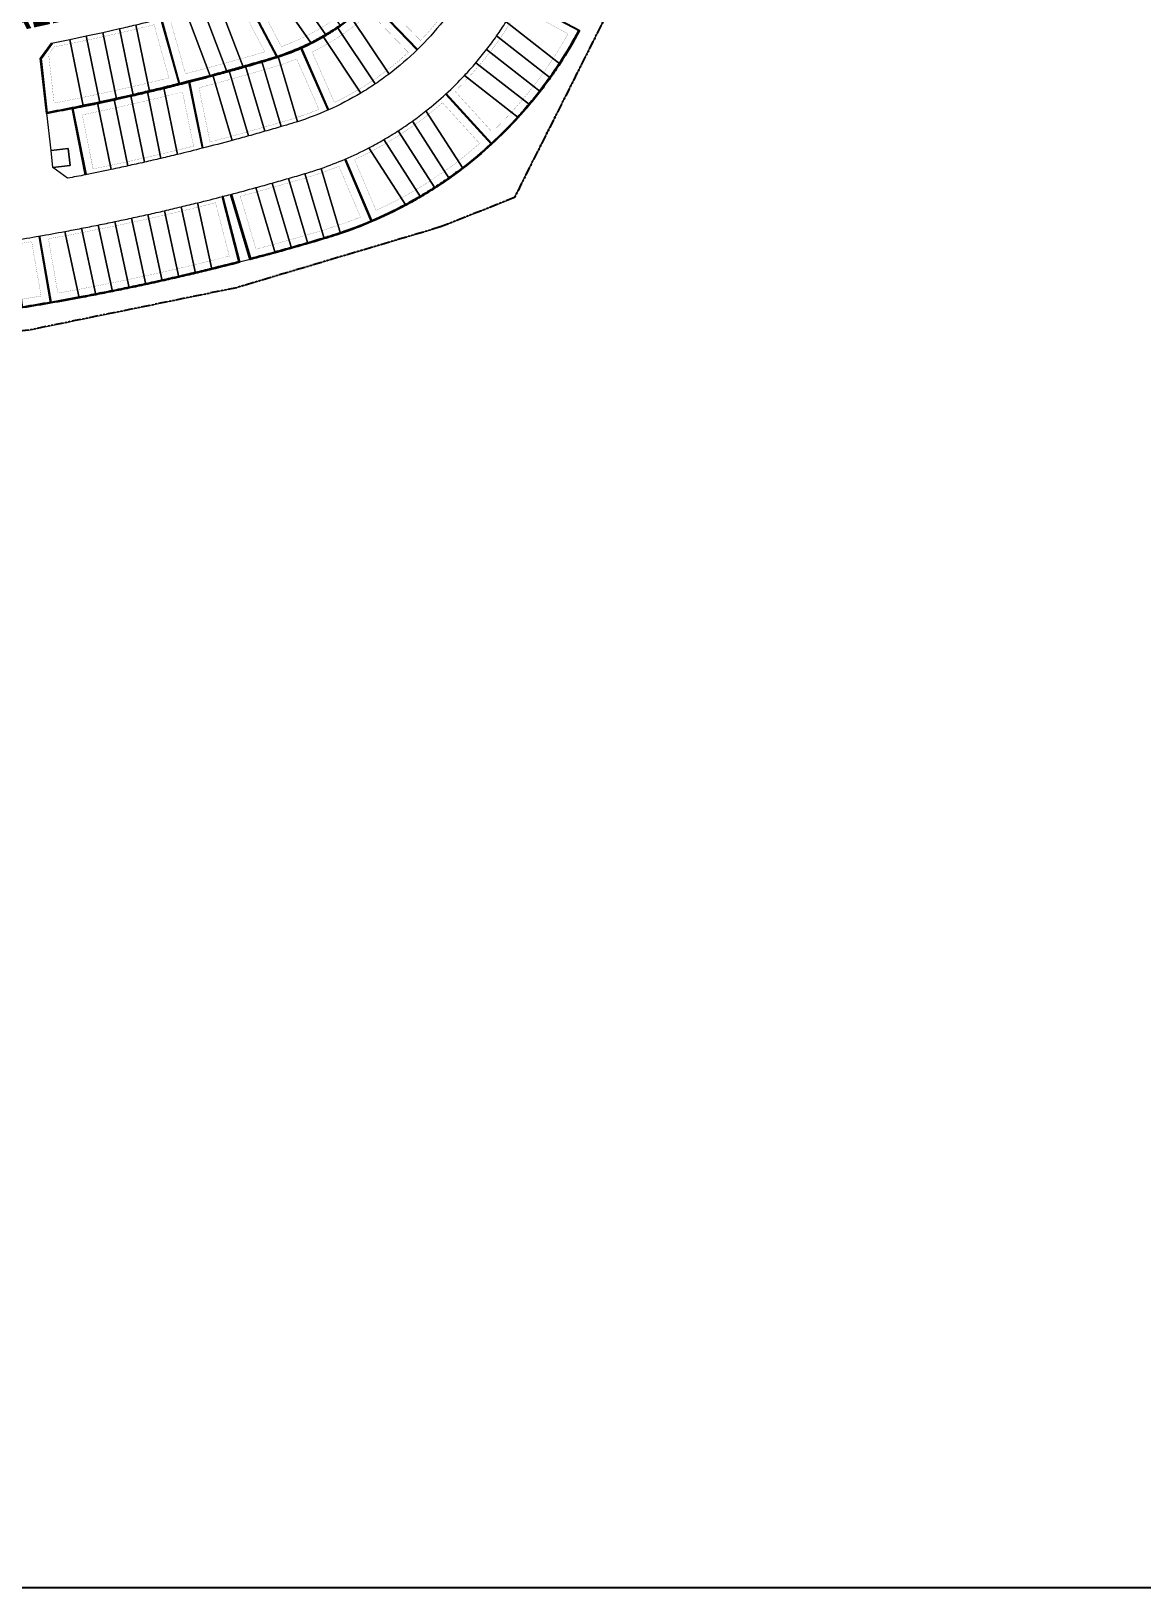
# Model space of a CAD drawing. Header units: centimetres. Extents: x -6122352 to 6876996, y -1694241 to 2592194.
# Drawn here: x 614610 to 1007082, y -1114643 to -564346 of the extents above; entities that cross this region are included whole.
import ezdxf

# ---------------------------------------------------------------- set-up
doc = ezdxf.new("R2010")
doc.units = ezdxf.units.CM
doc.header["$MEASUREMENT"] = 0
doc.linetypes.add('23585-XR-AR-DAMAC PLOT LIMITS$0$PHANTOM2', pattern=[1.25, 0.625, -0.125, 0.125, -0.125, 0.125, -0.125])
doc.linetypes.add('XR-AR-END-SETTING OUT PLAN$0$23261-XR-AR-SI-GF$0$HIDDEN', pattern=[0.375, 0.25, -0.125])
for name, color, linetype, lineweight, true_color in [('08-Compound Wall-2', 6, 'Continuous', 25, 0xff00ff), ('23585-XR-AR-DAMAC PLOT LIMITS$0$1-End units', 7, 'Continuous', 5, 0xf8991e), ('23585-XR-AR-DAMAC PLOT LIMITS$0$1-Open Space', 7, 'Continuous', 5, 0x90cf5a), ('23585-XR-AR-DAMAC PLOT LIMITS$0$1-Utility', 7, 'Continuous', 5, 0x8db1ff)]:
    doc.layers.add(name, color=color, linetype=linetype, lineweight=lineweight, true_color=true_color)
for name, color, linetype, lineweight in [('23585-XR-AR-BOUNDARY WALLS AND SETBACKS$0$A-ANNO-TEXT', 3, 'Continuous', 25), ('23585-XR-AR-DAMAC PLOT LIMITS$0$1-Mid units', 41, 'Continuous', 5), ('A-ANNO-TEXT', 3, 'Continuous', 25)]:
    doc.layers.add(name, color=color, linetype=linetype, lineweight=lineweight)
for name, color, linetype in [('23585-XR-AR-BOUNDARY WALLS AND SETBACKS$0$cluster name', 2, 'Continuous'), ('23585-XR-AR-BOUNDARY WALLS AND SETBACKS$0$setback', 7, 'XR-AR-END-SETTING OUT PLAN$0$23261-XR-AR-SI-GF$0$HIDDEN'), ('23585-XR-AR-DAMAC PLOT LIMITS$0$PROJECT_LIMIT', 1, 'Continuous'), ('@MI-REF LAYER', 7, 'Continuous')]:
    doc.layers.add(name, color=color, linetype=linetype)
doc.layers.add('23585-XR-AR-DAMAC PLOT LIMITS$0$D-Phase New', color=7, linetype='Continuous', true_color=0x000080)
doc.styles.add('23585-XR-AR-BOUNDARY WALLS AND SETBACKS$0$Arial', font='arialbd.ttf')

# ---------------------------------------------------------------- blocks, each defined once
blk = doc.blocks.new('23585-XR-AR-BOUNDARY WALLS AND SETBACKS$0$A$Cfa569a08')
at = {"layer": '23585-XR-AR-BOUNDARY WALLS AND SETBACKS$0$cluster name', "style": '23585-XR-AR-BOUNDARY WALLS AND SETBACKS$0$Arial', "width": 0.8}
blk.add_text('MALDIVES 4', height=10, rotation=59.7301, dxfattribs=at).set_placement((497213.63, 2768954.91, -3))
blk = doc.blocks.new('23585-XR-AR-BOUNDARY WALLS AND SETBACKS')
at = {"layer": '08-Compound Wall-2'}
for points in [[(497353.67, 2769111.97, -0.022846), (497357.67, 2769098.87, -0.010022), (497359.04, 2769093.01, -0.010003), (497360.17, 2769087.12, -0.010002), (497361.07, 2769081.19, -0.010017), (497361.73, 2769075.21, -0.022194), (497362.34, 2769061.92, -0.022215), (497361.77, 2769048.61, -0.010021), (497361.12, 2769042.63, -0.010003), (497360.24, 2769036.69, -0.010003), (497359.12, 2769030.8, -0.010017), (497357.77, 2769024.94, -0.022315), (497353.91, 2769012.13, -0.019672), (497349.57, 2769001.16, -0.008752), (497347.37, 2768996.39), (497347.04, 2768995.71, -0.001785), (497344.41, 2768990.32, -0.001786), (497341.73, 2768984.95, -0.001786), (497339.02, 2768979.6, -0.002725), (497334.8, 2768971.47), (497313.2, 2768981.96)], [(497331.06, 2769103.92), (497353.51, 2769111.81, -0.02268), (497357.47, 2769098.82, -0.010022), (497358.84, 2769092.97, -0.010003), (497359.98, 2769087.09, -0.010002), (497360.87, 2769081.16, -0.010017), (497361.53, 2769075.2, -0.022026), (497362.14, 2769062.02), (497338.34, 2769062.07)], [(497319.98, 2769065.23), (497296.09, 2769064.6, 0.027152), (497295.28, 2769073.66, 0.008924), (497294.81, 2769076.61, 0.009009), (497294.21, 2769079.57, 0.009012), (497293.52, 2769082.51, 0.009205), (497292.7, 2769085.49), (497292.7, 2769085.49, 0.009001), (497291.79, 2769088.36, 0.009795), (497290.68, 2769091.45), (497289.66, 2769094.14), (497312.01, 2769102.62)], [(497266, 2769064.06), (497295.92, 2769063.76, -0.024571), (497295.71, 2769055.55, -0.014393), (497295.22, 2769050.76, -0.003548), (497295.06, 2769049.59, -0.014388), (497294.22, 2769044.85, -0.003546), (497293.98, 2769043.69, -0.01448), (497292.8, 2769039, -0.011643), (497291.65, 2769035.27, -0.025938), (497288.49, 2769027.2), (497288.37, 2769026.95), (497261.92, 2769033.88)], [(497314.51, 2769027.62), (497291.87, 2769035.31, 0.011347), (497292.99, 2769038.94, 0.01448), (497294.17, 2769043.65, 0.003546), (497294.42, 2769044.81, 0.014388), (497295.26, 2769049.56, 0.003548), (497295.42, 2769050.74, 0.014393), (497295.91, 2769055.54, 0.024859), (497296.11, 2769063.86, 0.001607), (497296.1, 2769064.4), (497319.99, 2769065.03)], [(497338.34, 2769061.87), (497362.14, 2769061.82, -0.022049), (497361.57, 2769048.62, -0.010021), (497360.92, 2769042.66, -0.010003), (497360.04, 2769036.73, -0.010003), (497358.93, 2769030.84, -0.010017), (497357.57, 2769024.99, -0.022147), (497353.75, 2769012.29), (497331.32, 2769020.22)], [(497261.87, 2769033.69), (497288.29, 2769026.77, -0.004841), (497287.6, 2769025.3, -0.00126), (497285.89, 2769021.8, -0.001938), (497283.23, 2769016.42), (497282.84, 2769015.63, -0.001654), (497280.53, 2769011.07), (497280.12, 2769010.26, -0.001647), (497277.78, 2769005.73), (497277.35, 2769004.9, -0.00251), (497273.73, 2768998.03, -0.001101), (497272.12, 2768995.03), (497250.8, 2769005.85)], [(497294.48, 2768985.72), (497273.95, 2768998.02, 0.002479), (497277.53, 2769004.81), (497277.96, 2769005.64, 0.001647), (497280.3, 2769010.17), (497280.71, 2769010.97, 0.001654), (497283.02, 2769015.54), (497283.41, 2769016.33, 0.001938), (497286.07, 2769021.71, 0.00126), (497287.78, 2769025.22, 0.005198), (497288.52, 2769026.79), (497288.67, 2769027.12, 0.025639), (497291.81, 2769035.12), (497314.44, 2769027.43)], [(497331.25, 2769020.04), (497353.69, 2769012.1, -0.019506), (497349.39, 2769001.24, -0.008752), (497347.19, 2768996.48), (497346.86, 2768995.8, -0.001785), (497344.23, 2768990.41, -0.001786), (497341.55, 2768985.04, -0.001786), (497338.84, 2768979.69, -0.002667), (497334.72, 2768971.74), (497313.29, 2768982.14)], [(497250.71, 2769005.67), (497272.03, 2768994.85, -0.001793), (497269.37, 2768989.98, -0.001676), (497266.86, 2768985.44), (497266.47, 2768984.73, -0.0016), (497263.92, 2768980.21), (497263.52, 2768979.5), (497260.94, 2768975), (497260.73, 2768974.65), (497260.53, 2768974.3), (497257.91, 2768969.82), (497257.71, 2768969.47), (497257.5, 2768969.12, -0.002956), (497254.85, 2768964.66, -0.002956), (497252.81, 2768961.26, -0.003048), (497248.11, 2768953.61), (497232.49, 2768964.95), (497231.14, 2768971.59)], [(497273.52, 2768948.94), (497253.08, 2768961.33, 0.002807), (497255.02, 2768964.56, 0.002956), (497257.67, 2768969.01, 0.001938), (497258.09, 2768969.72), (497260.7, 2768974.19, 0.001422), (497261.11, 2768974.9), (497263.69, 2768979.4), (497264.09, 2768980.11, 0.001585), (497266.64, 2768984.63), (497267.04, 2768985.34, 0.001676), (497269.55, 2768989.88, 0.001826), (497272.25, 2768994.85, 0.001099), (497273.86, 2768997.84), (497294.38, 2768985.55)], [(497311.8, 2768979.31), (497332.99, 2768968.04, -0.003008), (497328.2, 2768959.15, -0.001786), (497325.3, 2768953.89, -0.001786), (497322.36, 2768948.66, -0.001786), (497319.39, 2768943.45, -0.001785), (497316.38, 2768938.26, -0.001785), (497313.33, 2768933.09, -0.001786), (497310.25, 2768927.94, -0.001786), (497307.13, 2768922.81, -0.001786), (497303.97, 2768917.71, -0.003013), (497298.56, 2768909.15, -0.002979), (497293.11, 2768900.75, -0.001786), (497289.8, 2768895.75, -0.001786), (497286.45, 2768890.77, -0.001785), (497283.07, 2768885.82, -0.001785), (497279.65, 2768880.89, -0.001785), (497276.19, 2768875.98, -0.001786), (497272.7, 2768871.1, -0.003852), (497266.91, 2768863, -0.021673), (497232.09, 2768819.16), (497222.22, 2768827.52), (497221.94, 2768827.76), (497213.78, 2768834.68)], [(497311.7, 2768979.13), (497332.72, 2768967.96, -0.002948), (497328.02, 2768959.24, -0.001786), (497325.12, 2768953.99, -0.001786), (497322.19, 2768948.76, -0.001786), (497319.22, 2768943.55, -0.001785), (497316.21, 2768938.36, -0.001785), (497313.16, 2768933.19, -0.001786), (497310.08, 2768928.04, -0.001786), (497306.96, 2768922.92, -0.001786), (497303.8, 2768917.82, -0.002984), (497298.45, 2768909.34), (497278.41, 2768922.18)], [(497311.7, 2768979.13, 0.000061), (497311.8, 2768979.31), (497332.99, 2768968.04, -0.003008), (497328.2, 2768959.15, -0.001786), (497325.3, 2768953.89, -0.001786), (497322.36, 2768948.66, -0.001786), (497319.39, 2768943.45, -0.001785), (497316.38, 2768938.26, -0.001785), (497313.33, 2768933.09, -0.001786), (497310.25, 2768927.94, -0.001786), (497307.13, 2768922.81, -0.001786), (497303.97, 2768917.71, -0.003013), (497298.56, 2768909.15)], [(497273.42, 2768948.77), (497252.98, 2768961.16, -0.003121), (497248.16, 2768953.32), (497232.31, 2768964.84), (497230.98, 2768971.34)], [(497278.3, 2768922.01), (497298.34, 2768909.17, -0.002949), (497292.95, 2768900.86, -0.001786), (497289.63, 2768895.86, -0.001786), (497286.29, 2768890.88, -0.001785), (497282.9, 2768885.93, -0.001785), (497279.48, 2768881, -0.001785), (497276.03, 2768876.1, -0.001786), (497272.54, 2768871.22, -0.003814), (497266.81, 2768863.2), (497247.54, 2768877.34)]]:
    blk.add_lwpolyline(points, format="xyb", dxfattribs=at)
at = {"layer": '23585-XR-AR-BOUNDARY WALLS AND SETBACKS$0$setback', "ltscale": 40, "const_width": 0.05}
for points in [[(497333.41, 2769101.68), (497351.82, 2769108.14, -0.017762), (497354.76, 2769098.12, -0.010022), (497356.1, 2769092.39, -0.010003), (497357.22, 2769086.61, -0.010002), (497358.1, 2769080.8, -0.010017), (497358.74, 2769074.94, -0.01707), (497359.31, 2769064.92), (497339.8, 2769064.97, 0.012507), (497339.48, 2769071.34, 0.011933), (497338.87, 2769077.39, 0.011909), (497337.98, 2769083.4, 0.011911), (497336.81, 2769089.36, 0.011941), (497335.34, 2769095.27, 0.013125)], [(497318.35, 2769068.09), (497298.84, 2769067.57, 0.018848), (497298.15, 2769074.07, 0.008924), (497297.66, 2769077.13, 0.009009), (497297.05, 2769080.19, 0.009012), (497296.33, 2769083.23, 0.016937), (497294.68, 2769088.87), (497294.68, 2769088.87, 0.00127), (497294.54, 2769089.28, 0.009716), (497293.41, 2769092.46), (497311.64, 2769099.38, -0.023404), (497314.72, 2769089.93, -0.013937), (497316.14, 2769084.18, -0.013935), (497317.23, 2769078.37, -0.024348)], [(497267.43, 2769061.15), (497293.04, 2769060.89, -0.015893), (497292.82, 2769055.76, -0.014393), (497292.35, 2769051.14, -0.003548), (497292.19, 2769050.01, -0.014388), (497291.38, 2769045.44, -0.003546), (497291.14, 2769044.32, -0.01448), (497290.01, 2769039.78, -0.011643), (497288.9, 2769036.19, -0.019228), (497286.71, 2769030.39), (497264.07, 2769036.32, 0.012676), (497265.4, 2769042.59, 0.012006), (497266.36, 2769048.59, 0.012005), (497267.03, 2769054.62, 0.012921)], [(497318.54, 2769062.1, -0.023697), (497318.1, 2769052.04, -0.013937), (497317.4, 2769046.17, -0.013934), (497316.37, 2769040.34, -0.023009), (497313.96, 2769030.87), (497295.49, 2769037.14, 0.003037), (497295.78, 2769038.15, 0.01448), (497297, 2769043.02, 0.003546), (497297.26, 2769044.23, 0.014388), (497298.12, 2769049.14, 0.003548), (497298.29, 2769050.36, 0.014393), (497298.8, 2769055.32, 0.018054), (497299.04, 2769061.58)], [(497333.65, 2769022.47, 0.012635), (497335.48, 2769028.65, 0.011934), (497336.92, 2769034.57, 0.011909), (497338.07, 2769040.53, 0.011911), (497338.94, 2769046.54, 0.01194), (497339.51, 2769052.6, 0.012503), (497339.81, 2769058.97), (497359.31, 2769058.92, -0.017129), (497358.78, 2769048.87, -0.010021), (497358.15, 2769043.01, -0.010003), (497357.28, 2769037.19, -0.010003), (497356.19, 2769031.42, -0.010017), (497354.86, 2769025.68, -0.017195), (497352.04, 2769015.97)], [(497294.56, 2768989.05), (497277.81, 2768999.09, 0.001591), (497280.1, 2769003.47), (497280.53, 2769004.3, 0.001647), (497282.88, 2769008.85), (497283.29, 2769009.66, 0.001654), (497285.61, 2769014.25), (497286, 2769015.04, 0.001938), (497288.67, 2769020.44, 0.00126), (497290.39, 2769023.95, 0.005209), (497291.16, 2769025.59), (497291.31, 2769025.92, 0.017243), (497293.59, 2769031.45), (497312.06, 2769025.18, -0.02006), (497308.81, 2769017.31, -0.004798), (497307.94, 2769015.46, -0.001232), (497306.22, 2769011.93, -0.00188), (497303.57, 2769006.56, -0.00188), (497300.87, 2769001.22, -0.001881), (497298.14, 2768995.89, -0.002422)], [(497253.5, 2769007.73, 0.012055), (497256.16, 2769013.22, 0.012008), (497258.54, 2769018.81, 0.012005), (497260.65, 2769024.51, 0.012451), (497262.55, 2769030.51), (497284.16, 2769024.85, -0.000642), (497283.29, 2769023.08, -0.001938), (497280.64, 2769017.72), (497280.24, 2769016.93, -0.001654), (497277.94, 2769012.38), (497277.53, 2769011.58, -0.001647), (497275.21, 2769007.06), (497274.78, 2769006.24, -0.00251), (497271.17, 2768999.4, -0.000184), (497270.91, 2768998.9)], [(497331.67, 2769016.81), (497350.06, 2769010.31, -0.014584), (497346.83, 2769002.37, -0.008752), (497344.67, 2768997.7), (497344.34, 2768997.02, -0.001785), (497341.72, 2768991.65, -0.001786), (497339.05, 2768986.3, -0.001786), (497336.35, 2768980.97, -0.001857), (497333.49, 2768975.44), (497315.95, 2768983.96, 0.001872), (497318.76, 2768989.4, 0.001838), (497321.48, 2768994.76, 0.001838), (497324.16, 2769000.14, 0.001838), (497326.8, 2769005.54), (497327.12, 2769006.19, 0.010489), (497329.34, 2769011.05, 0.012185)], [(497250.66, 2769002.45), (497268.06, 2768993.61, -0.000829), (497266.83, 2768991.37, -0.001676), (497264.33, 2768986.85), (497263.93, 2768986.14, -0.001599), (497261.4, 2768981.64), (497261, 2768980.94), (497258.42, 2768976.45), (497258.22, 2768976.1), (497258.02, 2768975.75), (497255.41, 2768971.28), (497255.21, 2768970.94), (497255, 2768970.59, -0.002964), (497252.36, 2768966.15, -0.002967), (497250.33, 2768962.77, -0.002023), (497247.23, 2768957.7), (497233.22, 2768967.88), (497232.57, 2768971.07), (497235.64, 2768976.18), (497238.71, 2768981.34), (497241.74, 2768986.54), (497244.72, 2768991.76, 0.002002), (497247.66, 2768997, 0.002067)], [(497281.23, 2768923.81, 0.001886), (497284.52, 2768929.03, 0.001839), (497287.68, 2768934.14, 0.001838), (497290.81, 2768939.28, 0.001838), (497293.9, 2768944.43, 0.001838), (497296.96, 2768949.61, 0.001838), (497299.97, 2768954.81, 0.001838), (497302.95, 2768960.03, 0.001838), (497305.88, 2768965.28, 0.001839), (497308.78, 2768970.55, 0.00188), (497311.71, 2768975.96), (497328.93, 2768966.81, -0.002112), (497325.56, 2768960.59, -0.001786), (497322.68, 2768955.35, -0.001786), (497319.75, 2768950.14, -0.001786), (497316.79, 2768944.94, -0.001785), (497313.79, 2768939.77, -0.001785), (497310.75, 2768934.62, -0.001786), (497307.68, 2768929.49, -0.001786), (497304.57, 2768924.38, -0.001786), (497301.43, 2768919.3, -0.002117), (497297.65, 2768913.3)], [(497250.47, 2768878.78, 0.00191), (497254.14, 2768883.84, 0.001838), (497257.64, 2768888.72, 0.001838), (497261.11, 2768893.64, 0.001838), (497264.53, 2768898.58, 0.001838), (497267.92, 2768903.54, 0.001838), (497271.28, 2768908.53, 0.001838), (497274.6, 2768913.54, 0.001904), (497277.99, 2768918.76), (497294.41, 2768908.24, -0.002083), (497290.61, 2768902.4, -0.001786), (497287.31, 2768897.42, -0.001786), (497283.97, 2768892.45, -0.001785), (497280.59, 2768887.52, -0.001785), (497277.19, 2768882.61, -0.001785), (497273.74, 2768877.72, -0.001791), (497270.26, 2768872.84, -0.002687), (497266.25, 2768867.21)]]:
    blk.add_lwpolyline(points, format="xyb", close=True, dxfattribs=at)
blk.add_lwpolyline([(497273.68, 2768952.12), (497257.01, 2768962.22, 0.000726), (497257.51, 2768963.07, 0.002946), (497260.17, 2768967.54, 0.001915), (497260.59, 2768968.25), (497263.21, 2768972.73, 0.001429), (497263.62, 2768973.45), (497266.21, 2768977.96), (497266.61, 2768978.67, 0.001586), (497269.17, 2768983.21), (497269.57, 2768983.93, 0.001676), (497272.09, 2768988.48, 0.001826), (497274.8, 2768993.47, 0.000118), (497274.98, 2768993.79), (497291.72, 2768983.76, -0.00195), (497288.75, 2768978.3, -0.001881), (497285.84, 2768973.07, -0.001881), (497282.89, 2768967.85, -0.00188), (497279.91, 2768962.66, -0.00188), (497276.88, 2768957.49, -0.001962), (497273.68, 2768952.12, -0.001962)], format="xyb", dxfattribs=at)
at = {"layer": '23585-XR-AR-BOUNDARY WALLS AND SETBACKS$0$A-ANNO-TEXT'}
blk.add_blockref('23585-XR-AR-BOUNDARY WALLS AND SETBACKS$0$A$Cfa569a08', (0, 0), dxfattribs=at)
blk = doc.blocks.new('A$C9d9485f6')
at = {"layer": 'A-ANNO-TEXT', "rotation": 312.4881850805905}
blk.add_blockref('23585-XR-AR-BOUNDARY WALLS AND SETBACKS', (-2377088.53, -1504219.25), dxfattribs=at)
blk = doc.blocks.new('23585-XR-AR-DAMAC PLOT LIMITS')
at = {"layer": '23585-XR-AR-DAMAC PLOT LIMITS$0$1-End units', "color": 251, "true_color": 0x636466}
for points in [[(497357.67, 2769098.87), (497333.9, 2769094.88, 0.019023), (497331.02, 2769104.02), (497353.67, 2769111.97, -0.022846)], [(497319.99, 2769065.13), (497295.99, 2769064.5, 0.027448), (497295.19, 2769073.64), (497318.71, 2769078.6, -0.031435)], [(497362.34, 2769061.92), (497338.34, 2769061.97, 0.018379), (497337.98, 2769071.23), (497361.73, 2769075.21, -0.022194)], [(497319.59, 2769051.91), (497295.81, 2769055.54, 0.024859), (497296.01, 2769063.86, 0.001907), (497295.99, 2769064.5), (497319.99, 2769065.13, -0.030746)], [(497362.34, 2769061.92, -0.022215), (497361.77, 2769048.61), (497338.02, 2769052.71, 0.0184), (497338.34, 2769061.97)], [(497292.89, 2769038.97, -0.011643), (497291.75, 2769035.24, -0.025939), (497288.58, 2769027.16), (497288.43, 2769026.83), (497261.89, 2769033.79, 0.01861), (497263.93, 2769042.86)], [(497317.84, 2769040.04, -0.030093), (497314.47, 2769027.53), (497291.75, 2769035.24, 0.011643), (497292.89, 2769038.97, 0.01448), (497294.07, 2769043.67)], [(497288.43, 2769026.83, -0.005197), (497287.69, 2769025.26, -0.00126), (497285.98, 2769021.76, -0.001938), (497283.32, 2769016.38), (497282.93, 2769015.59), (497259.23, 2769024.99, 0.018378), (497261.89, 2769033.79)], [(497314.47, 2769027.53, -0.027112), (497310.17, 2769016.68), (497288.58, 2769027.16, 0.025939), (497291.75, 2769035.24)], [(497357.77, 2769024.94, -0.022315), (497353.91, 2769012.13), (497331.28, 2769020.13, 0.018509), (497334.03, 2769029.04)], [(497353.91, 2769012.13, -0.019672), (497349.57, 2769001.16), (497327.97, 2769011.65, 0.01808), (497331.28, 2769020.13)], [(497277.44, 2769004.86, -0.00251), (497273.82, 2768997.98, -0.001133), (497272.16, 2768994.89), (497250.76, 2769005.76), (497251.03, 2769006.27, 0.016929), (497254.79, 2769013.84)], [(497272.16, 2768994.89, -0.001826), (497269.46, 2768989.93, -0.001676), (497266.95, 2768985.39), (497246.35, 2768997.73, 0.003053), (497250.76, 2769005.76)], [(497299.47, 2768995.2, -0.003387), (497294.43, 2768985.63), (497273.82, 2768997.98, 0.00251), (497277.44, 2769004.86), (497277.87, 2769005.68)], [(497294.43, 2768985.63, -0.00287), (497290.06, 2768977.58), (497269.46, 2768989.93, 0.001826), (497272.16, 2768994.89, 0.001133), (497273.82, 2768997.98)], [(497339.02, 2768979.6, -0.002725), (497334.8, 2768971.47), (497313.2, 2768981.96, 0.002805), (497317.42, 2768990.09)], [(497254.94, 2768964.61, -0.002956), (497252.89, 2768961.21, -0.003119), (497248.08, 2768953.38), (497232.31, 2768964.84), (497230.98, 2768971.34), (497234.35, 2768976.95)], [(497332.99, 2768968.04, -0.003008), (497328.2, 2768959.15), (497307.47, 2768971.27, 0.002797), (497311.8, 2768979.31)], [(497278.17, 2768956.73, -0.002904), (497273.42, 2768948.77), (497252.89, 2768961.21, 0.002956), (497254.94, 2768964.61, 0.002956), (497257.59, 2768969.06)], [(497303.97, 2768917.71, -0.003013), (497298.56, 2768909.15), (497278.35, 2768922.09, 0.002803), (497283.24, 2768929.83)], [(497298.56, 2768909.15, -0.002979), (497293.11, 2768900.75), (497273.34, 2768914.37, 0.002821), (497278.35, 2768922.09)]]:
    blk.add_lwpolyline(points, format="xyb", close=True, dxfattribs=at)
at = {"layer": '23585-XR-AR-DAMAC PLOT LIMITS$0$1-Mid units', "color": 251, "true_color": 0x636466}
for points in [[(497359.04, 2769093.01), (497335.34, 2769089.03, 0.011941), (497333.9, 2769094.88), (497357.67, 2769098.87, -0.010022)], [(497360.17, 2769087.12), (497336.5, 2769083.15, 0.011911), (497335.34, 2769089.03), (497359.04, 2769093.01, -0.010003)], [(497361.07, 2769081.19), (497337.38, 2769077.21, 0.011909), (497336.5, 2769083.15), (497360.17, 2769087.12, -0.010002)], [(497361.73, 2769075.21), (497337.98, 2769071.23, 0.011933), (497337.38, 2769077.21), (497361.07, 2769081.19, -0.010017)], [(497295.32, 2769050.75, -0.003548), (497295.16, 2769049.57, -0.014388), (497294.32, 2769044.83), (497264.88, 2769048.79, 0.012005), (497265.54, 2769054.75)], [(497319.59, 2769051.91, -0.013937), (497318.88, 2769045.95), (497295.16, 2769049.57, 0.003548), (497295.32, 2769050.75, 0.014393), (497295.81, 2769055.54)], [(497294.32, 2769044.83, -0.003546), (497294.07, 2769043.67, -0.01448), (497292.89, 2769038.97), (497263.93, 2769042.86, 0.012006), (497264.88, 2769048.79)], [(497318.88, 2769045.95, -0.013934), (497317.84, 2769040.04), (497294.07, 2769043.67, 0.003546), (497294.32, 2769044.83, 0.014388), (497295.16, 2769049.57)], [(497361.77, 2769048.61, -0.010021), (497361.12, 2769042.63), (497337.45, 2769046.72, 0.01194), (497338.02, 2769052.71)], [(497361.12, 2769042.63, -0.010003), (497360.24, 2769036.69), (497336.59, 2769040.78, 0.011911), (497337.45, 2769046.72)], [(497360.24, 2769036.69, -0.010003), (497359.12, 2769030.8), (497335.45, 2769034.88, 0.011909), (497336.59, 2769040.78)], [(497359.12, 2769030.8, -0.010017), (497357.77, 2769024.94), (497334.03, 2769029.04, 0.011934), (497335.45, 2769034.88)], [(497310.17, 2769016.68, -0.004798), (497309.29, 2769014.81, -0.001232), (497307.57, 2769011.27), (497285.98, 2769021.76, 0.00126), (497287.69, 2769025.26, 0.005197), (497288.43, 2769026.83), (497288.58, 2769027.16)], [(497282.93, 2769015.59, -0.001654), (497280.62, 2769011.02), (497280.21, 2769010.21), (497257.15, 2769019.37, 0.012005), (497259.23, 2769024.99)], [(497307.57, 2769011.27, -0.00188), (497304.91, 2769005.89), (497283.32, 2769016.38, 0.001938), (497285.98, 2769021.76)], [(497280.21, 2769010.21, -0.001647), (497277.87, 2769005.68), (497277.44, 2769004.86), (497254.79, 2769013.84, 0.012008), (497257.15, 2769019.37)], [(497304.91, 2769005.89, -0.00188), (497302.21, 2769000.54), (497280.62, 2769011.02, 0.001654), (497282.93, 2769015.59), (497283.32, 2769016.38)], [(497302.21, 2769000.54, -0.001881), (497299.47, 2768995.2), (497277.87, 2769005.68, 0.001647), (497280.21, 2769010.21), (497280.62, 2769011.02)], [(497349.57, 2769001.16, -0.008752), (497347.37, 2768996.39), (497347.04, 2768995.71), (497325.45, 2769006.2), (497325.77, 2769006.84, 0.010489), (497327.97, 2769011.65)], [(497347.04, 2768995.71, -0.001785), (497344.41, 2768990.32), (497322.82, 2769000.81, 0.001838), (497325.45, 2769006.2)], [(497344.41, 2768990.32, -0.001786), (497341.73, 2768984.95), (497320.14, 2768995.44, 0.001838), (497322.82, 2769000.81)], [(497266.95, 2768985.39), (497266.55, 2768984.68, -0.0016), (497264.01, 2768980.16), (497243.42, 2768992.5, 0.002001), (497246.35, 2768997.73)], [(497341.73, 2768984.95, -0.001786), (497339.02, 2768979.6), (497317.42, 2768990.09, 0.001838), (497320.14, 2768995.44)], [(497290.06, 2768977.58, -0.001881), (497287.15, 2768972.33), (497266.55, 2768984.68), (497266.95, 2768985.39, 0.001676), (497269.46, 2768989.93)], [(497258, 2768969.77), (497257.79, 2768969.42), (497257.59, 2768969.06, -0.002956), (497254.94, 2768964.61), (497234.35, 2768976.95), (497237.42, 2768982.1)], [(497287.15, 2768972.33, -0.001881), (497284.19, 2768967.11), (497263.6, 2768979.45), (497264.01, 2768980.16, 0.001585), (497266.55, 2768984.68)], [(497284.19, 2768967.11, -0.00188), (497281.2, 2768961.91), (497260.61, 2768974.25, 0.001422), (497261.02, 2768974.95), (497263.6, 2768979.45)], [(497281.2, 2768961.91, -0.00188), (497278.17, 2768956.73), (497257.59, 2768969.06, 0.001938), (497258, 2768969.77), (497260.61, 2768974.25)], [(497328.2, 2768959.15, -0.001786), (497325.3, 2768953.89), (497304.57, 2768966.01, 0.001839), (497307.47, 2768971.27)], [(497325.3, 2768953.89, -0.001786), (497322.36, 2768948.66), (497301.64, 2768960.77, 0.001838), (497304.57, 2768966.01)], [(497322.36, 2768948.66, -0.001786), (497319.39, 2768943.45), (497298.67, 2768955.56, 0.001838), (497301.64, 2768960.77)], [(497319.39, 2768943.45, -0.001785), (497316.38, 2768938.26), (497295.66, 2768950.37, 0.001838), (497298.67, 2768955.56)], [(497316.38, 2768938.26, -0.001785), (497313.33, 2768933.09), (497292.61, 2768945.2, 0.001838), (497295.66, 2768950.37)], [(497313.33, 2768933.09, -0.001786), (497310.25, 2768927.94), (497289.53, 2768940.05, 0.001838), (497292.61, 2768945.2)], [(497310.25, 2768927.94, -0.001786), (497307.13, 2768922.81), (497286.41, 2768934.93, 0.001838), (497289.53, 2768940.05)], [(497307.13, 2768922.81, -0.001786), (497303.97, 2768917.71), (497283.24, 2768929.83, 0.001839), (497286.41, 2768934.93)]]:
    blk.add_lwpolyline(points, format="xyb", close=True, dxfattribs=at)
for points in [[(497264.01, 2768980.16), (497263.6, 2768979.45), (497261.02, 2768974.95), (497240.44, 2768987.29), (497243.42, 2768992.5)], [(497261.02, 2768974.95), (497260.82, 2768974.6), (497260.61, 2768974.25), (497258, 2768969.77), (497237.42, 2768982.1), (497240.44, 2768987.29)]]:
    blk.add_lwpolyline(points, close=True, dxfattribs=at)
at = {"layer": '23585-XR-AR-DAMAC PLOT LIMITS$0$1-Open Space', "color": 251, "true_color": 0x636466}
blk.add_lwpolyline([(497353.67, 2769111.97, -0.022846), (497357.67, 2769098.87, -0.010022), (497359.04, 2769093.01, -0.010003), (497360.17, 2769087.12, -0.010002), (497361.07, 2769081.19, -0.010017), (497361.73, 2769075.21, -0.022194), (497362.34, 2769061.92, -0.022215), (497361.77, 2769048.61, -0.010021), (497361.12, 2769042.63, -0.010003), (497360.24, 2769036.69, -0.010003), (497359.12, 2769030.8, -0.010017), (497357.77, 2769024.94, -0.022315), (497353.91, 2769012.13, -0.019672), (497349.57, 2769001.16, -0.008752), (497347.37, 2768996.39), (497347.12, 2768995.87, -0.001836), (497344.41, 2768990.32, -0.001786), (497341.73, 2768984.95, -0.001786), (497339.02, 2768979.6, -0.002725), (497334.8, 2768971.47), (497333.4, 2768968.81), (497332.99, 2768968.04, -0.003008), (497328.2, 2768959.15, -0.001786), (497325.3, 2768953.89, -0.001786), (497322.36, 2768948.66, -0.001786), (497319.39, 2768943.45, -0.001785), (497316.38, 2768938.26, -0.001785), (497313.33, 2768933.09, -0.001786), (497310.25, 2768927.94, -0.001786), (497307.13, 2768922.81, -0.001786), (497303.97, 2768917.71, -0.003013), (497298.56, 2768909.15, -0.002979), (497293.11, 2768900.75, -0.001786)], format="xyb", dxfattribs=at)
blk.add_lwpolyline([(497094.9, 2768682.37), (497106.67, 2768691.09), (497118.34, 2768699.93), (497129.93, 2768708.89), (497141.41, 2768717.97), (497152.79, 2768727.16), (497206.87, 2768779.29), (497256.16, 2768835.96), (497300.29, 2768896.75), (497338.9, 2768961.18), (497371.71, 2769028.75), (497381.73, 2769055.05), (497333.11, 2769183.1)], dxfattribs=at)
for points in [[(497334.8, 2768971.47), (497333.4, 2768968.82), (497333.38, 2768968.77), (497332.99, 2768968.04), (497311.8, 2768979.31, 0.00092), (497313.2, 2768981.96)], [(497273.42, 2768948.77, -0.002037), (497270.03, 2768943.23), (497263.77, 2768941.99), (497267.35, 2768946.93), (497262.42, 2768950.51), (497258.83, 2768945.58), (497248.08, 2768953.38, 0.003119), (497252.89, 2768961.21)]]:
    blk.add_lwpolyline(points, format="xyb", close=True, dxfattribs=at)
at = {"layer": '23585-XR-AR-DAMAC PLOT LIMITS$0$1-Utility', "color": 251, "true_color": 0x636466}
blk.add_lwpolyline([(497267.35, 2768946.93), (497263.77, 2768941.99), (497258.83, 2768945.58), (497262.42, 2768950.51)], close=True, dxfattribs=at)
at = {"layer": '23585-XR-AR-DAMAC PLOT LIMITS$0$D-Phase New', "color": 8, "const_width": 0.1}
blk.add_lwpolyline([(497536.81, 2769352.14), (497584.9, 2769406.41), (497631.67, 2769450.47), (497321.18, 2769786.63), (497249.2, 2769738.1), (497196.84, 2769708.74), (496968.84, 2769577.18), (496894.23, 2769525.45), (496774.4, 2769438.43), (496699.47, 2769372.26), (496681.41, 2769354.87), (497226.77, 2768802.17), (497256.16, 2768835.96), (497300.28, 2768896.74), (497338.9, 2768961.17), (497371.7, 2769028.74), (497381.73, 2769055.04), (497333.11, 2769183.1), (497381.2, 2769282.03), (497510.83, 2769316.9)], close=True, dxfattribs=at)
at = {"layer": '23585-XR-AR-DAMAC PLOT LIMITS$0$PROJECT_LIMIT', "linetype": '23585-XR-AR-DAMAC PLOT LIMITS$0$PHANTOM2', "ltscale": 5}
blk.add_lwpolyline([(498197.26, 2769860.14), (497694.7, 2769500.9), (497637.67, 2769456.13), (497584.9, 2769406.41), (497536.81, 2769352.14), (497510.83, 2769316.9), (497381.2, 2769282.03), (497333.11, 2769183.1), (497381.73, 2769055.04), (497371.7, 2769028.74), (497338.9, 2768961.17), (497300.28, 2768896.74), (497256.16, 2768835.96), (497206.87, 2768779.28), (497152.79, 2768727.16), (497141.4, 2768717.96), (497129.92, 2768708.89), (497118.34, 2768699.93), (497106.66, 2768691.09), (497094.89, 2768682.37)], dxfattribs=at)
blk = doc.blocks.new('A$Cf093b529')
at = {"layer": 'A-ANNO-TEXT'}
blk.add_blockref('23585-XR-AR-DAMAC PLOT LIMITS', (-495391.99, -2768603.44), dxfattribs=at)

msp = doc.modelspace()

# ---------------------------------------------------------------- linework, layer by layer
msp.add_lwpolyline([(-1063643.96509, 919491.60987), (2673908.33835, 919491.60987), (2673908.33835, -1114642.83198), (-1063643.96509, -1114642.83198)], close=True)

# ---------------------------------------------------------------- block references
at = {"layer": '@MI-REF LAYER', "xscale": 1000, "yscale": 1000, "zscale": 1000}
msp.add_blockref('A$C9d9485f6', (-23958.95046, 48155.57226), dxfattribs=at)
at = {"layer": '@MI-REF LAYER', "xscale": 1000, "yscale": 1000, "zscale": 1000, "rotation": 312.4882903633292}
msp.add_blockref('A$Cf093b529', (-891608.73293, 539022.72011), dxfattribs=at)

doc.saveas('drawing.dxf')
